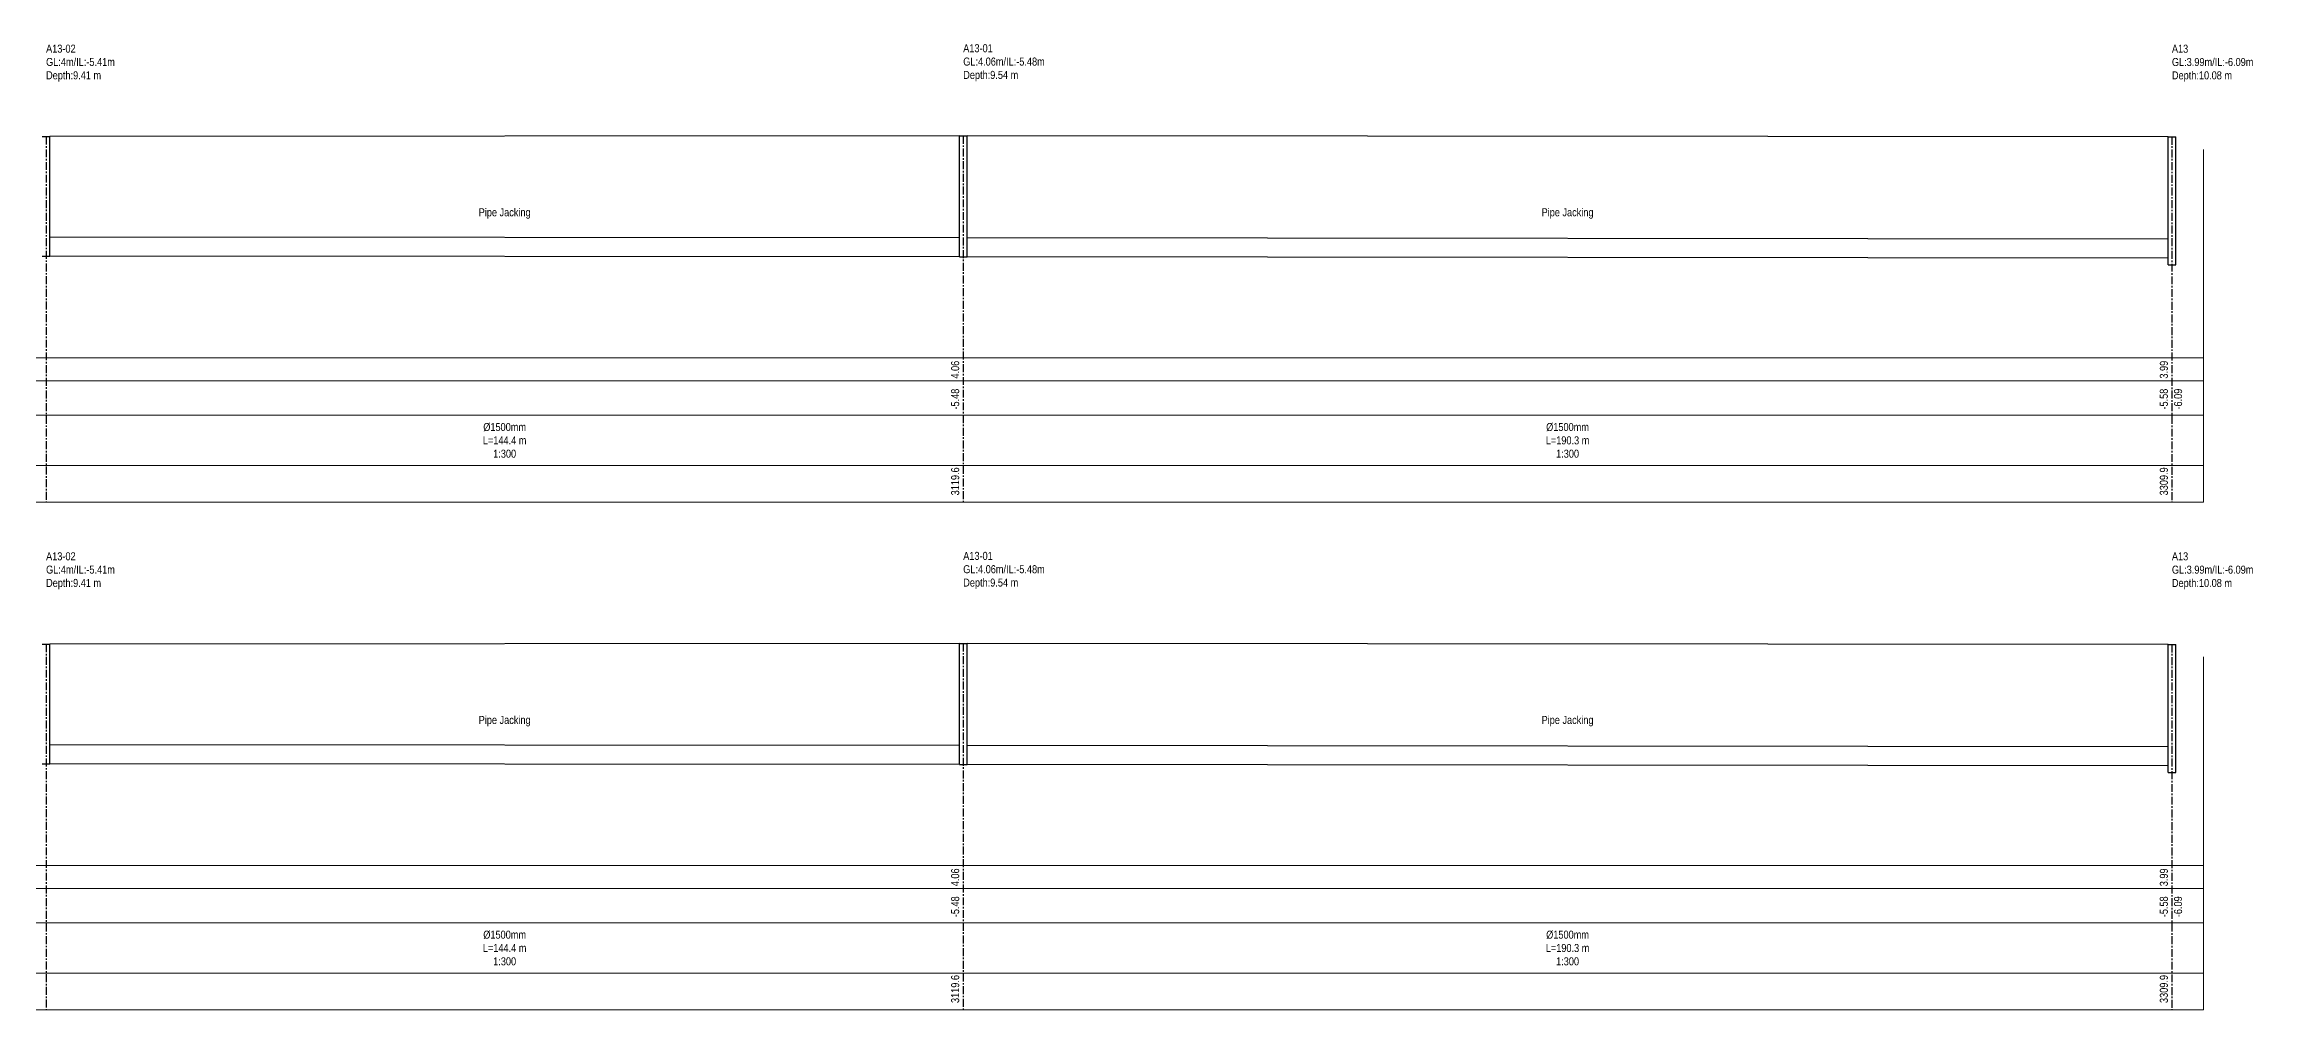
# Model space of a CAD drawing. Header units: inches. Extents: x -13 to 3068, y -130 to 166.
# Drawn here: x 2720.1 to 3067.8, y -49.6 to 102.6 of the extents above; entities that cross this region are included whole.
import ezdxf

# ---------------------------------------------------------------- set-up
doc = ezdxf.new("R2010")
doc.units = ezdxf.units.IN
doc.header["$MEASUREMENT"] = 0
doc.linetypes.add('CENTER', pattern=[2, 1.25, -0.25, 0.25, -0.25])
for name, color, linetype in [('ANNOTATION', 7, 'Continuous'), ('GROUND_ELEVATION', 7, 'Continuous'), ('lines', 7, 'Continuous'), ('PDF_Text', 7, 'Continuous'), ('Profile Manhole', 7, 'Continuous')]:
    doc.layers.add(name, color=color, linetype=linetype)
doc.layers.add('SM_PP_GRIDTEXT', color=7, linetype='Continuous', lineweight=5)
doc.styles.add('ALL', font='swissc.ttf')

# ---------------------------------------------------------------- blocks, each defined once
blk = doc.blocks.new('Selection')
for p, q in [((2864.2, -7.96), (2721, -7.82)), ((3054.5, -8.16), (2865.4, -7.96)), ((2864.2, -10.96), (2721, -10.82)), ((3054.5, -11.16), (2865.4, -10.96))]:
    blk.add_line(p, q)
at = {"layer": 'GROUND_ELEVATION', "color": 3}
for p, q in [((2864.2, 8.12), (2721, 8)), ((3054.5, 7.98), (2865.4, 8.12))]:
    blk.add_line(p, q, dxfattribs=at)
at = {"layer": 'lines', "color": 8, "linetype": 'CENTER'}
for p, q in [((2720.4, 8), (2720.4, -49.61)), ((2864.8, 8.12), (2864.8, -49.61)), ((3055.1, 7.98), (3055.1, -49.61))]:
    blk.add_line(p, q, dxfattribs=at)
at = {"layer": 'Profile Manhole'}
for p, q in [((2719.8, 8), (2721, 8)), ((2721, -10.82), (2721, 8)), ((2864.2, -10.96), (2864.2, 8.12)), ((2864.2, 8.12), (2865.4, 8.12)), ((2865.4, -10.96), (2865.4, 8.12)), ((3054.5, -12.18), (3054.5, 7.98)), ((3054.5, 7.98), (3055.7, 7.98)), ((3055.7, -12.18), (3055.7, 7.98)), ((2719.8, -10.82), (2721, -10.82)), ((2864.2, -10.96), (2865.4, -10.96)), ((3054.5, -12.18), (3055.7, -12.18))]:
    blk.add_line(p, q, dxfattribs=at)
at = {"layer": 'SM_PP_GRIDTEXT'}
for p, q in [((3060.1, -49.61), (3060.1, 6)), ((-6.65, -26.85), (3060.1, -26.85)), ((-6.65, -30.49), (3060.1, -30.49)), ((-6.65, -35.88), (3060.1, -35.88)), ((-6.65, -43.83), (3060.1, -43.83)), ((-6.65, -49.61), (3060.1, -49.61))]:
    blk.add_line(p, q, dxfattribs=at)
at = {"layer": 'ANNOTATION', "color": 7, "char_height": 1.26, "style": 'ALL'}
for s, insert, attachment_point in [('A13-02\\PGL:4m/IL:-5.41m\\PDepth:9.41 m', (2720.4, 22.5), 1), ('A13-01\\PGL:4.06m/IL:-5.48m\\PDepth:9.54 m', (2864.8, 22.56), 1), ('A13\\PGL:3.99m/IL:-6.09m\\PDepth:10.08 m', (3055.1, 22.49), 1), ('Pipe Jacking ', (2792.6, -3.29), 2), ('Pipe Jacking ', (2959.95, -3.29), 2), ('Ø1500mm\\PL=144.4 m\\P1:300', (2792.6, -37.13), 2), ('Ø1500mm\\PL=190.3 m\\P1:300', (2959.95, -37.13), 2)]:
    blk.add_mtext(s, dxfattribs=dict(at, insert=insert, attachment_point=attachment_point))
at = {"layer": 'PDF_Text', "color": 7, "style": 'ALL'}
for s, p in [('4.06', (2864.16, -30.13)), ('3.99', (3054.46, -30.13)), ('-5.48', (2864.16, -35.01)), ('-5.58', (3054.46, -35.01)), ('-6.09', (3056.7, -35.01)), ('3119.6', (2864.16, -48.53)), ('3309.9', (3054.46, -48.53))]:
    blk.add_text(s, height=1.26, rotation=90, dxfattribs=at).set_placement(p)

msp = doc.modelspace()

# ---------------------------------------------------------------- linework, layer by layer
for p, q in [((2864.2, -7.96), (2721, -7.82)), ((3054.5, -8.16), (2865.4, -7.96)), ((2864.2, -10.96), (2721, -10.82)), ((3054.5, -11.16), (2865.4, -10.96))]:
    msp.add_line(p, q)
at = {"layer": 'GROUND_ELEVATION', "color": 3}
for p, q in [((2864.2, 8.12), (2721, 8)), ((3054.5, 7.98), (2865.4, 8.12))]:
    msp.add_line(p, q, dxfattribs=at)
at = {"layer": 'lines', "color": 8, "linetype": 'CENTER'}
for p, q in [((2720.4, 8), (2720.4, -49.61)), ((2864.8, 8.12), (2864.8, -49.61)), ((3055.1, 7.98), (3055.1, -49.61))]:
    msp.add_line(p, q, dxfattribs=at)
at = {"layer": 'Profile Manhole'}
for p, q in [((2719.8, 8), (2721, 8)), ((2721, -10.82), (2721, 8)), ((2864.2, -10.96), (2864.2, 8.12)), ((2864.2, 8.12), (2865.4, 8.12)), ((2865.4, -10.96), (2865.4, 8.12)), ((3054.5, -12.18), (3054.5, 7.98)), ((3054.5, 7.98), (3055.7, 7.98)), ((3055.7, -12.18), (3055.7, 7.98)), ((2719.8, -10.82), (2721, -10.82)), ((2864.2, -10.96), (2865.4, -10.96)), ((3054.5, -12.18), (3055.7, -12.18))]:
    msp.add_line(p, q, dxfattribs=at)
at = {"layer": 'SM_PP_GRIDTEXT'}
for p, q in [((3060.1, -49.61), (3060.1, 6)), ((-6.65, -26.85), (3060.1, -26.85)), ((-6.65, -30.49), (3060.1, -30.49)), ((-6.65, -35.88), (3060.1, -35.88)), ((-6.65, -43.83), (3060.1, -43.83)), ((-6.65, -49.61), (3060.1, -49.61))]:
    msp.add_line(p, q, dxfattribs=at)

# ---------------------------------------------------------------- block references
msp.add_blockref('Selection', (0, 80))

# ---------------------------------------------------------------- texts
at = {"layer": 'ANNOTATION', "color": 7, "char_height": 1.26, "style": 'ALL'}
for s, insert, attachment_point in [('A13-02\\PGL:4m/IL:-5.41m\\PDepth:9.41 m', (2720.4, 22.5), 1), ('A13-01\\PGL:4.06m/IL:-5.48m\\PDepth:9.54 m', (2864.8, 22.56), 1), ('A13\\PGL:3.99m/IL:-6.09m\\PDepth:10.08 m', (3055.1, 22.49), 1), ('Pipe Jacking ', (2792.6, -3.29), 2), ('Pipe Jacking ', (2959.95, -3.29), 2), ('Ø1500mm\\PL=144.4 m\\P1:300', (2792.6, -37.13), 2), ('Ø1500mm\\PL=190.3 m\\P1:300', (2959.95, -37.13), 2)]:
    msp.add_mtext(s, dxfattribs=dict(at, insert=insert, attachment_point=attachment_point))
at = {"layer": 'PDF_Text', "color": 7, "style": 'ALL'}
for s, p in [('4.06', (2864.16, -30.13)), ('3.99', (3054.46, -30.13)), ('-5.48', (2864.16, -35.01)), ('-5.58', (3054.46, -35.01)), ('-6.09', (3056.7, -35.01)), ('3119.6', (2864.16, -48.53)), ('3309.9', (3054.46, -48.53))]:
    msp.add_text(s, height=1.26, rotation=90, dxfattribs=at).set_placement(p)

doc.saveas('drawing.dxf')
